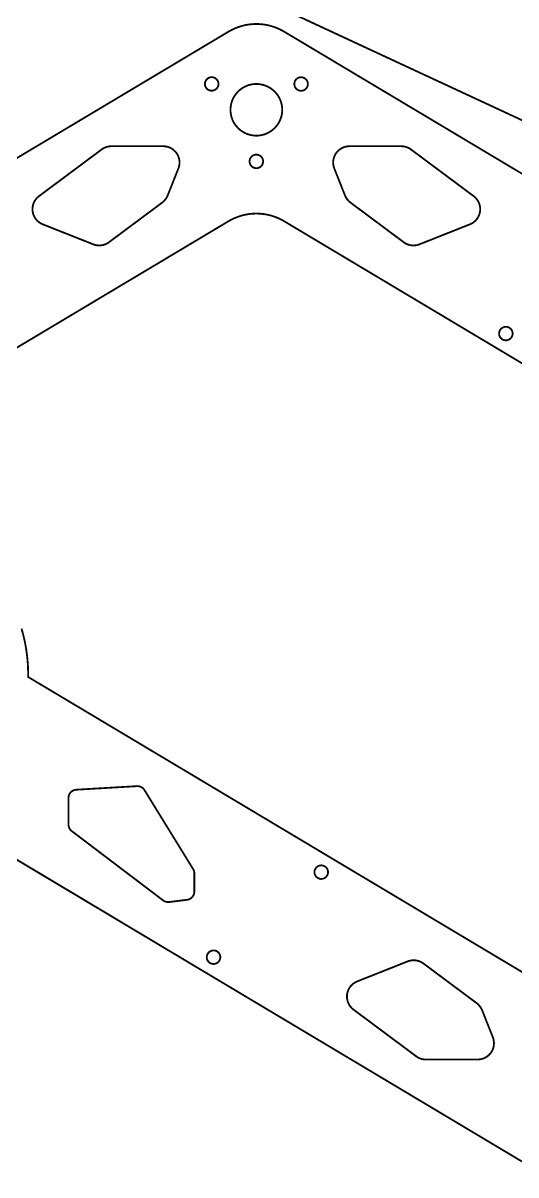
# Model space of a CAD drawing. Extents: x 0 to 529, y 0 to 485.
# Drawn here: x 155.8 to 246.6, y 1.4 to 213.8 of the extents above; entities that cross this region are included whole.
import ezdxf

# ---------------------------------------------------------------- set-up
doc = ezdxf.new("R2010")
doc.units = 0
doc.layers.get('0').update_dxf_attribs({"linetype": 'CONTINUOUS'})

msp = doc.modelspace()

# ---------------------------------------------------------------- linework, layer by layer
at = {"color": 0, "const_width": 0.3333}
for points in [[(461.261, 96.5983), (158.233, 237.479)], [(83.3981, 146.3), (193.661, 212.186), (193.661, 212.186), (193.806, 212.274), (194.251, 212.514), (194.862, 212.799), (195.489, 213.042), (196.129, 213.242), (196.782, 213.399), (197.444, 213.511), (198.114, 213.579), (198.621, 213.603), (198.79, 213.603), (198.958, 213.603), (199.465, 213.579), (200.135, 213.511), (200.797, 213.399), (201.45, 213.242), (202.092, 213.042), (202.718, 212.799), (203.328, 212.514), (203.775, 212.274), (203.919, 212.186), (314.182, 146.3)], [(298.793, 120.548), (203.919, 177.239), (203.775, 177.325), (203.328, 177.565), (202.718, 177.851), (202.092, 178.093), (201.45, 178.294), (200.797, 178.451), (200.135, 178.564), (199.465, 178.632), (198.958, 178.654), (198.79, 178.654), (198.621, 178.654), (198.114, 178.632), (197.444, 178.564), (196.782, 178.451), (196.129, 178.294), (195.489, 178.093), (194.862, 177.851), (194.251, 177.565), (193.806, 177.325), (193.661, 177.239), (98.7864, 120.548)], [(155.519, 102.137), (155.739, 101.353), (155.938, 100.563), (156.114, 99.7661), (156.268, 98.964), (156.401, 98.1565), (156.513, 97.3444), (156.603, 96.5278), (156.669, 95.7072), (156.714, 94.8831), (156.736, 94.0558), (156.737, 93.4332), (156.735, 93.2257), (251.608, 36.5347)], [(251.608, 1.5869), (141.346, 67.4729)]]:
    msp.add_lwpolyline(points, dxfattribs=at)
at = {"color": 0}
for points in [[(461.261, 96.5985), (158.233, 237.479)], [(83.3981, 146.3), (193.661, 212.186), (193.661, 212.186), (193.806, 212.274), (194.251, 212.514), (194.862, 212.799), (195.489, 213.042), (196.129, 213.242), (196.782, 213.399), (197.444, 213.511), (198.114, 213.579), (198.621, 213.603), (198.79, 213.603), (198.958, 213.603), (199.465, 213.579), (200.135, 213.511), (200.797, 213.399), (201.45, 213.242), (202.092, 213.042), (202.718, 212.799), (203.328, 212.514), (203.775, 212.274), (203.919, 212.186), (314.182, 146.3)], [(298.793, 120.548), (203.919, 177.239), (203.775, 177.325), (203.328, 177.565), (202.718, 177.851), (202.092, 178.093), (201.45, 178.294), (200.797, 178.451), (200.135, 178.564), (199.465, 178.632), (198.958, 178.654), (198.79, 178.654), (198.621, 178.654), (198.114, 178.632), (197.444, 178.564), (196.782, 178.451), (196.129, 178.294), (195.489, 178.093), (194.862, 177.851), (194.251, 177.565), (193.806, 177.325), (193.661, 177.239), (98.7864, 120.548)], [(155.739, 101.353), (155.938, 100.563), (156.114, 99.7661), (156.268, 98.964), (156.401, 98.1565), (156.513, 97.3444), (156.603, 96.5278), (156.669, 95.7072), (156.714, 94.8831), (156.736, 94.0558), (156.737, 93.4332), (156.735, 93.2257), (251.608, 36.5347)], [(251.608, 1.5869), (141.346, 67.4729)]]:
    msp.add_lwpolyline(points, dxfattribs=at)
at = {"color": 0, "const_width": 0.3333}
for points in [[(190.563, 201.297), (190.499, 201.297), (190.31, 201.322), (190.075, 201.394), (189.864, 201.51), (189.678, 201.663), (189.525, 201.847), (189.411, 202.06), (189.337, 202.294), (189.313, 202.483), (189.313, 202.547), (189.313, 202.61), (189.337, 202.799), (189.411, 203.033), (189.525, 203.246), (189.678, 203.431), (189.864, 203.583), (190.075, 203.699), (190.31, 203.771), (190.499, 203.797), (190.563, 203.797), (190.625, 203.797), (190.814, 203.771), (191.049, 203.699), (191.261, 203.583), (191.446, 203.431), (191.599, 203.246), (191.714, 203.033), (191.786, 202.799), (191.813, 202.61), (191.813, 202.547), (191.813, 202.483), (191.786, 202.294), (191.714, 202.06), (191.599, 201.847), (191.446, 201.663), (191.261, 201.51), (191.049, 201.394), (190.814, 201.322), (190.625, 201.297), (190.563, 201.297)], [(207.039, 201.285), (206.976, 201.285), (206.786, 201.31), (206.553, 201.383), (206.34, 201.499), (206.154, 201.651), (206.003, 201.836), (205.888, 202.049), (205.814, 202.283), (205.789, 202.472), (205.789, 202.535), (205.789, 202.597), (205.814, 202.786), (205.888, 203.021), (206.003, 203.233), (206.154, 203.418), (206.34, 203.571), (206.553, 203.686), (206.786, 203.76), (206.976, 203.785), (207.039, 203.785), (207.101, 203.785), (207.29, 203.76), (207.525, 203.686), (207.737, 203.571), (207.922, 203.418), (208.075, 203.233), (208.19, 203.021), (208.264, 202.786), (208.289, 202.597), (208.289, 202.535), (208.289, 202.472), (208.264, 202.283), (208.19, 202.049), (208.075, 201.836), (207.922, 201.651), (207.737, 201.499), (207.525, 201.383), (207.29, 201.31), (207.101, 201.285), (207.039, 201.285)], [(198.79, 193.013), (198.668, 193.013), (198.303, 193.038), (197.829, 193.11), (197.374, 193.226), (196.935, 193.388), (196.518, 193.587), (196.126, 193.826), (195.758, 194.1), (195.421, 194.408), (195.112, 194.747), (194.839, 195.114), (194.6, 195.506), (194.4, 195.922), (194.239, 196.361), (194.122, 196.817), (194.05, 197.29), (194.025, 197.656), (194.025, 197.778), (194.025, 197.9), (194.05, 198.265), (194.122, 198.737), (194.239, 199.194), (194.4, 199.632), (194.6, 200.049), (194.839, 200.442), (195.112, 200.808), (195.421, 201.147), (195.758, 201.454), (196.126, 201.729), (196.518, 201.968), (196.935, 202.168), (197.374, 202.328), (197.829, 202.446), (198.303, 202.518), (198.668, 202.543), (198.79, 202.543), (198.911, 202.543), (199.276, 202.518), (199.75, 202.446), (200.207, 202.328), (200.644, 202.168), (201.061, 201.968), (201.454, 201.729), (201.821, 201.454), (202.16, 201.147), (202.467, 200.808), (202.742, 200.442), (202.979, 200.049), (203.181, 199.632), (203.34, 199.194), (203.458, 198.737), (203.531, 198.265), (203.556, 197.9), (203.556, 197.778), (203.556, 197.656), (203.531, 197.29), (203.458, 196.817), (203.34, 196.361), (203.181, 195.922), (202.979, 195.506), (202.742, 195.114), (202.467, 194.747), (202.16, 194.408), (201.821, 194.1), (201.454, 193.826), (201.061, 193.587), (200.644, 193.388), (200.207, 193.226), (199.75, 193.11), (199.276, 193.038), (198.911, 193.013), (198.79, 193.013)], [(184.421, 186.958), (184.456, 187.044), (184.536, 187.31), (184.607, 187.669), (184.633, 188.031), (184.615, 188.393), (184.554, 188.749), (184.45, 189.097), (184.303, 189.432), (184.167, 189.674), (184.115, 189.75), (184.063, 189.826), (183.889, 190.043), (183.632, 190.303), (183.346, 190.528), (183.038, 190.717), (182.708, 190.867), (182.361, 190.975), (182.001, 191.043), (181.725, 191.065), (181.633, 191.065), (172.081, 191.065), (172.019, 191.065), (171.839, 191.056), (171.6, 191.026), (171.365, 190.979), (171.136, 190.913), (170.913, 190.828), (170.694, 190.726), (170.486, 190.607), (170.336, 190.507), (170.288, 190.471), (158.744, 181.865), (158.664, 181.806), (158.438, 181.603), (158.172, 181.306), (157.95, 180.979), (157.774, 180.628), (157.644, 180.256), (157.565, 179.868), (157.538, 179.471), (157.55, 179.168), (157.564, 179.068), (157.576, 178.968), (157.643, 178.672), (157.774, 178.294), (157.951, 177.942), (158.172, 177.617), (158.433, 177.322), (158.733, 177.064), (159.067, 176.846), (159.337, 176.71), (159.432, 176.672), (168.731, 172.982), (168.819, 172.946), (169.099, 172.862), (169.474, 172.793), (169.853, 172.771), (170.229, 172.796), (170.6, 172.869), (170.961, 172.989), (171.306, 173.154), (171.553, 173.307), (171.629, 173.365), (181.453, 180.688), (181.536, 180.75), (181.768, 180.958), (182.04, 181.268), (182.269, 181.612), (182.41, 181.89), (182.449, 181.986), (184.421, 186.958)], [(225.95, 173.365), (226.028, 173.307), (226.275, 173.154), (226.619, 172.989), (226.979, 172.869), (227.35, 172.796), (227.726, 172.771), (228.106, 172.793), (228.482, 172.862), (228.76, 172.946), (228.85, 172.982), (238.149, 176.672), (238.242, 176.71), (238.513, 176.846), (238.847, 177.064), (239.146, 177.322), (239.408, 177.617), (239.629, 177.942), (239.807, 178.294), (239.936, 178.672), (240.003, 178.968), (240.017, 179.068), (240.029, 179.168), (240.042, 179.471), (240.014, 179.868), (239.935, 180.256), (239.806, 180.628), (239.629, 180.979), (239.407, 181.306), (239.142, 181.603), (238.915, 181.806), (238.835, 181.865), (227.293, 190.471), (227.244, 190.507), (227.093, 190.607), (226.885, 190.726), (226.668, 190.828), (226.444, 190.913), (226.214, 190.979), (225.979, 191.026), (225.74, 191.056), (225.56, 191.065), (225.5, 191.065), (215.947, 191.065), (215.854, 191.065), (215.578, 191.043), (215.218, 190.975), (214.872, 190.867), (214.543, 190.717), (214.233, 190.528), (213.949, 190.303), (213.692, 190.043), (213.517, 189.826), (213.465, 189.75), (213.413, 189.674), (213.276, 189.432), (213.131, 189.097), (213.026, 188.749), (212.965, 188.393), (212.947, 188.031), (212.974, 187.669), (213.043, 187.31), (213.125, 187.044), (213.158, 186.958), (215.132, 181.986), (215.169, 181.89), (215.311, 181.612), (215.539, 181.268), (215.813, 180.958), (216.044, 180.75), (216.126, 180.688), (225.95, 173.365)], [(198.79, 187.018), (198.726, 187.018), (198.538, 187.043), (198.303, 187.115), (198.092, 187.231), (197.906, 187.383), (197.753, 187.568), (197.638, 187.781), (197.565, 188.015), (197.54, 188.204), (197.54, 188.268), (197.54, 188.331), (197.565, 188.519), (197.638, 188.754), (197.753, 188.967), (197.906, 189.151), (198.092, 189.304), (198.303, 189.419), (198.538, 189.492), (198.726, 189.518), (198.79, 189.518), (198.853, 189.518), (199.042, 189.492), (199.276, 189.419), (199.489, 189.304), (199.674, 189.151), (199.826, 188.967), (199.942, 188.754), (200.014, 188.519), (200.04, 188.331), (200.04, 188.268), (200.04, 188.204), (200.014, 188.015), (199.942, 187.781), (199.826, 187.568), (199.674, 187.383), (199.489, 187.231), (199.276, 187.115), (199.042, 187.043), (198.853, 187.018), (198.79, 187.018)], [(244.774, 155.281), (244.71, 155.281), (244.521, 155.307), (244.287, 155.379), (244.075, 155.494), (243.889, 155.647), (243.737, 155.832), (243.622, 156.044), (243.549, 156.279), (243.524, 156.468), (243.524, 156.531), (243.524, 156.594), (243.549, 156.783), (243.622, 157.018), (243.737, 157.231), (243.889, 157.415), (244.075, 157.568), (244.287, 157.683), (244.521, 157.756), (244.71, 157.781), (244.774, 157.781), (244.836, 157.781), (245.025, 157.756), (245.26, 157.683), (245.472, 157.568), (245.657, 157.415), (245.81, 157.231), (245.925, 157.018), (245.999, 156.783), (246.024, 156.594), (246.024, 156.531), (246.024, 156.468), (245.999, 156.279), (245.925, 156.044), (245.81, 155.832), (245.657, 155.647), (245.472, 155.494), (245.26, 155.379), (245.025, 155.307), (244.836, 155.281), (244.774, 155.281)], [(187.36, 57.0276), (187.36, 57.0793), (187.344, 57.2344), (187.303, 57.4364), (187.232, 57.6306), (187.164, 57.7701), (187.136, 57.8142), (178.164, 72.3854), (178.138, 72.4289), (178.044, 72.5522), (177.906, 72.6994), (177.75, 72.8256), (177.579, 72.9293), (177.397, 73.0096), (177.204, 73.065), (177.004, 73.0943), (176.85, 73.0993), (176.799, 73.0963), (165.592, 72.4387), (165.554, 72.4367), (165.444, 72.4231), (165.303, 72.3936), (165.167, 72.3514), (165.036, 72.2969), (164.913, 72.2308), (164.796, 72.154), (164.688, 72.0669), (164.587, 71.9706), (164.497, 71.8653), (164.417, 71.7519), (164.347, 71.6313), (164.288, 71.5039), (164.242, 71.3706), (164.207, 71.2318), (164.186, 71.0886), (164.179, 70.9782), (164.179, 70.9413), (164.179, 66.01), (164.179, 65.9665), (164.189, 65.8357), (164.219, 65.6653), (164.268, 65.5006), (164.336, 65.3431), (164.421, 65.1942), (164.522, 65.0556), (164.639, 64.9286), (164.737, 64.8415), (164.772, 64.8151), (181.622, 52.0294), (181.679, 51.9857), (181.869, 51.8769), (182.139, 51.7758), (182.424, 51.7281), (182.643, 51.7269), (182.714, 51.7358), (186.044, 52.1512), (186.114, 52.1599), (186.317, 52.2111), (186.567, 52.3169), (186.79, 52.4639), (186.983, 52.6468), (187.142, 52.861), (187.26, 53.1011), (187.333, 53.3624), (187.36, 53.5704), (187.36, 53.6397), (187.36, 57.0276)], [(210.754, 58.4922), (210.818, 58.4922), (211.007, 58.4668), (211.242, 58.394), (211.453, 58.2787), (211.639, 58.1261), (211.792, 57.9411), (211.907, 57.7288), (211.979, 57.494), (212.004, 57.3051), (212.004, 57.2421), (212.004, 57.1792), (211.979, 56.9903), (211.907, 56.7557), (211.792, 56.5433), (211.639, 56.3583), (211.453, 56.2057), (211.242, 56.0904), (211.007, 56.0176), (210.818, 55.9921), (210.754, 55.9921), (210.692, 55.9921), (210.503, 56.0176), (210.268, 56.0904), (210.056, 56.2057), (209.871, 56.3583), (209.718, 56.5433), (209.603, 56.7557), (209.531, 56.9903), (209.504, 57.1792), (209.504, 57.2421), (209.504, 57.3051), (209.531, 57.494), (209.603, 57.7288), (209.718, 57.9411), (209.871, 58.1261), (210.056, 58.2787), (210.268, 58.394), (210.503, 58.4668), (210.692, 58.4922), (210.754, 58.4922)], [(190.903, 42.8154), (190.965, 42.8154), (191.154, 42.7901), (191.389, 42.7172), (191.601, 42.6019), (191.786, 42.4494), (191.939, 42.2644), (192.054, 42.0521), (192.128, 41.8175), (192.153, 41.6285), (192.153, 41.5654), (192.153, 41.5025), (192.128, 41.3136), (192.054, 41.0789), (191.939, 40.8665), (191.786, 40.6817), (191.601, 40.529), (191.389, 40.4138), (191.154, 40.341), (190.965, 40.3154), (190.903, 40.3154), (190.84, 40.3154), (190.651, 40.341), (190.417, 40.4138), (190.204, 40.529), (190.019, 40.6817), (189.867, 40.8665), (189.751, 41.0789), (189.678, 41.3136), (189.653, 41.5025), (189.653, 41.5654), (189.653, 41.6285), (189.678, 41.8175), (189.751, 42.0521), (189.867, 42.2644), (190.019, 42.4494), (190.204, 42.6019), (190.417, 42.7172), (190.651, 42.7901), (190.84, 42.8154), (190.903, 42.8154)], [(229.578, 40.4082), (229.5, 40.4658), (229.253, 40.619), (228.908, 40.7846), (228.549, 40.904), (228.178, 40.9771), (227.801, 41.0029), (227.422, 40.981), (227.046, 40.9107), (226.768, 40.8271), (226.678, 40.7914), (217.379, 37.1011), (217.286, 37.064), (217.015, 36.9272), (216.682, 36.7092), (216.382, 36.4511), (216.119, 36.1572), (215.899, 35.8317), (215.722, 35.4783), (215.592, 35.1017), (215.525, 34.8056), (215.513, 34.7057), (215.499, 34.606), (215.486, 34.3026), (215.514, 33.9051), (215.593, 33.5181), (215.722, 33.1461), (215.899, 32.7942), (216.121, 32.4672), (216.386, 32.17), (216.612, 31.9676), (216.693, 31.9074), (228.236, 23.3029), (228.283, 23.2669), (228.435, 23.1665), (228.643, 23.0471), (228.86, 22.9451), (229.083, 22.8608), (229.314, 22.7946), (229.549, 22.7468), (229.787, 22.7179), (229.968, 22.7082), (230.029, 22.7082), (239.581, 22.7082), (239.674, 22.7082), (239.95, 22.731), (240.31, 22.7979), (240.656, 22.9074), (240.985, 23.0572), (241.294, 23.2456), (241.579, 23.4706), (241.838, 23.7303), (242.011, 23.9465), (242.063, 24.0229), (242.115, 24.0993), (242.251, 24.3411), (242.399, 24.6761), (242.503, 25.024), (242.564, 25.3807), (242.581, 25.7422), (242.556, 26.1044), (242.485, 26.4633), (242.404, 26.729), (242.369, 26.8147), (240.396, 31.7868), (240.358, 31.8831), (240.217, 32.161), (239.989, 32.5053), (239.715, 32.815), (239.483, 33.0236), (239.401, 33.0854), (229.578, 40.4082)]]:
    msp.add_lwpolyline(points, close=True, dxfattribs=at)
at = {"color": 0}
for points in [[(190.563, 201.297), (190.499, 201.297), (190.31, 201.322), (190.075, 201.394), (189.864, 201.51), (189.678, 201.663), (189.525, 201.847), (189.411, 202.06), (189.337, 202.294), (189.313, 202.483), (189.313, 202.547), (189.313, 202.61), (189.337, 202.799), (189.411, 203.033), (189.525, 203.246), (189.678, 203.431), (189.864, 203.583), (190.075, 203.699), (190.31, 203.771), (190.499, 203.797), (190.563, 203.797), (190.625, 203.797), (190.814, 203.771), (191.049, 203.699), (191.261, 203.583), (191.446, 203.431), (191.599, 203.246), (191.714, 203.033), (191.786, 202.799), (191.813, 202.61), (191.813, 202.547), (191.813, 202.483), (191.786, 202.294), (191.714, 202.06), (191.599, 201.847), (191.446, 201.663), (191.261, 201.51), (191.049, 201.394), (190.814, 201.322), (190.625, 201.297), (190.563, 201.297)], [(198.79, 193.013), (198.668, 193.013), (198.303, 193.038), (197.829, 193.11), (197.374, 193.226), (196.935, 193.388), (196.518, 193.587), (196.126, 193.826), (195.758, 194.1), (195.421, 194.408), (195.112, 194.747), (194.839, 195.114), (194.6, 195.506), (194.4, 195.922), (194.239, 196.361), (194.122, 196.817), (194.05, 197.29), (194.025, 197.656), (194.025, 197.778), (194.025, 197.9), (194.05, 198.265), (194.122, 198.737), (194.239, 199.194), (194.4, 199.632), (194.6, 200.049), (194.839, 200.442), (195.112, 200.808), (195.421, 201.147), (195.758, 201.454), (196.126, 201.729), (196.518, 201.968), (196.935, 202.168), (197.374, 202.328), (197.829, 202.446), (198.303, 202.518), (198.668, 202.543), (198.79, 202.543), (198.911, 202.543), (199.276, 202.518), (199.75, 202.446), (200.207, 202.328), (200.644, 202.168), (201.061, 201.968), (201.454, 201.729), (201.821, 201.454), (202.16, 201.147), (202.467, 200.808), (202.742, 200.442), (202.979, 200.049), (203.181, 199.632), (203.34, 199.194), (203.458, 198.737), (203.531, 198.265), (203.556, 197.9), (203.556, 197.778), (203.556, 197.656), (203.531, 197.29), (203.458, 196.817), (203.34, 196.361), (203.181, 195.922), (202.979, 195.506), (202.742, 195.114), (202.467, 194.747), (202.16, 194.408), (201.821, 194.1), (201.454, 193.826), (201.061, 193.587), (200.644, 193.388), (200.207, 193.226), (199.75, 193.11), (199.276, 193.038), (198.911, 193.013), (198.79, 193.013)], [(207.039, 201.285), (206.976, 201.285), (206.786, 201.31), (206.553, 201.383), (206.34, 201.499), (206.154, 201.651), (206.003, 201.836), (205.888, 202.049), (205.814, 202.283), (205.789, 202.472), (205.789, 202.535), (205.789, 202.597), (205.814, 202.786), (205.888, 203.021), (206.003, 203.233), (206.154, 203.418), (206.34, 203.571), (206.553, 203.686), (206.786, 203.76), (206.976, 203.785), (207.039, 203.785), (207.101, 203.785), (207.29, 203.76), (207.525, 203.686), (207.737, 203.571), (207.922, 203.418), (208.075, 203.233), (208.19, 203.021), (208.264, 202.786), (208.289, 202.597), (208.289, 202.535), (208.289, 202.472), (208.264, 202.283), (208.19, 202.049), (208.075, 201.836), (207.922, 201.651), (207.737, 201.499), (207.525, 201.383), (207.29, 201.31), (207.101, 201.285), (207.039, 201.285)], [(184.421, 186.958), (184.456, 187.044), (184.536, 187.31), (184.607, 187.669), (184.633, 188.031), (184.615, 188.393), (184.554, 188.749), (184.45, 189.097), (184.303, 189.432), (184.167, 189.674), (184.115, 189.75), (184.063, 189.826), (183.889, 190.043), (183.632, 190.303), (183.346, 190.528), (183.038, 190.717), (182.708, 190.867), (182.361, 190.975), (182.001, 191.043), (181.725, 191.065), (181.633, 191.065), (172.081, 191.065), (172.019, 191.065), (171.839, 191.056), (171.6, 191.026), (171.365, 190.979), (171.136, 190.913), (170.913, 190.828), (170.694, 190.726), (170.486, 190.607), (170.336, 190.507), (170.288, 190.471), (158.744, 181.865), (158.664, 181.806), (158.438, 181.603), (158.172, 181.306), (157.95, 180.979), (157.774, 180.628), (157.644, 180.256), (157.565, 179.868), (157.538, 179.471), (157.55, 179.168), (157.564, 179.068), (157.576, 178.968), (157.643, 178.672), (157.774, 178.294), (157.951, 177.942), (158.172, 177.617), (158.433, 177.322), (158.733, 177.064), (159.067, 176.846), (159.337, 176.71), (159.432, 176.672), (168.731, 172.982), (168.819, 172.946), (169.099, 172.862), (169.474, 172.793), (169.853, 172.771), (170.229, 172.796), (170.6, 172.869), (170.961, 172.989), (171.306, 173.154), (171.553, 173.307), (171.629, 173.365), (181.453, 180.688), (181.536, 180.75), (181.768, 180.958), (182.04, 181.268), (182.269, 181.612), (182.41, 181.89), (182.449, 181.986), (184.421, 186.958)], [(198.79, 187.018), (198.726, 187.018), (198.538, 187.043), (198.303, 187.115), (198.092, 187.231), (197.906, 187.383), (197.753, 187.568), (197.638, 187.781), (197.565, 188.015), (197.54, 188.204), (197.54, 188.268), (197.54, 188.331), (197.565, 188.519), (197.638, 188.754), (197.753, 188.967), (197.906, 189.151), (198.092, 189.304), (198.303, 189.419), (198.538, 189.492), (198.726, 189.518), (198.79, 189.518), (198.853, 189.518), (199.042, 189.492), (199.276, 189.419), (199.489, 189.304), (199.674, 189.151), (199.826, 188.967), (199.942, 188.754), (200.014, 188.519), (200.04, 188.331), (200.04, 188.268), (200.04, 188.204), (200.014, 188.015), (199.942, 187.781), (199.826, 187.568), (199.674, 187.383), (199.489, 187.231), (199.276, 187.115), (199.042, 187.043), (198.853, 187.018), (198.79, 187.018)], [(225.95, 173.365), (226.028, 173.307), (226.275, 173.154), (226.619, 172.989), (226.979, 172.869), (227.35, 172.796), (227.726, 172.771), (228.106, 172.793), (228.482, 172.862), (228.76, 172.946), (228.85, 172.982), (238.149, 176.672), (238.242, 176.71), (238.513, 176.846), (238.847, 177.064), (239.146, 177.322), (239.408, 177.617), (239.629, 177.942), (239.807, 178.294), (239.936, 178.672), (240.003, 178.968), (240.017, 179.068), (240.029, 179.168), (240.042, 179.471), (240.014, 179.868), (239.935, 180.256), (239.806, 180.628), (239.629, 180.979), (239.407, 181.306), (239.142, 181.603), (238.915, 181.806), (238.835, 181.865), (227.293, 190.471), (227.244, 190.507), (227.093, 190.607), (226.885, 190.726), (226.668, 190.828), (226.444, 190.913), (226.214, 190.979), (225.979, 191.026), (225.74, 191.056), (225.56, 191.065), (225.5, 191.065), (215.947, 191.065), (215.854, 191.065), (215.578, 191.043), (215.218, 190.975), (214.872, 190.867), (214.543, 190.717), (214.233, 190.528), (213.949, 190.303), (213.692, 190.043), (213.517, 189.826), (213.465, 189.75), (213.413, 189.674), (213.276, 189.432), (213.131, 189.097), (213.026, 188.749), (212.965, 188.393), (212.947, 188.031), (212.974, 187.669), (213.043, 187.31), (213.125, 187.044), (213.158, 186.958), (215.132, 181.986), (215.169, 181.89), (215.311, 181.612), (215.539, 181.268), (215.813, 180.958), (216.044, 180.75), (216.126, 180.688), (225.95, 173.365)], [(244.774, 155.281), (244.71, 155.281), (244.521, 155.307), (244.287, 155.379), (244.075, 155.494), (243.889, 155.647), (243.737, 155.832), (243.622, 156.044), (243.549, 156.279), (243.524, 156.468), (243.524, 156.531), (243.524, 156.594), (243.549, 156.783), (243.622, 157.018), (243.737, 157.231), (243.889, 157.415), (244.075, 157.568), (244.287, 157.683), (244.521, 157.756), (244.71, 157.781), (244.774, 157.781), (244.836, 157.781), (245.025, 157.756), (245.26, 157.683), (245.472, 157.568), (245.657, 157.415), (245.81, 157.231), (245.925, 157.018), (245.999, 156.783), (246.024, 156.594), (246.024, 156.531), (246.024, 156.468), (245.999, 156.279), (245.925, 156.044), (245.81, 155.832), (245.657, 155.647), (245.472, 155.494), (245.26, 155.379), (245.025, 155.307), (244.836, 155.281), (244.774, 155.281)], [(187.36, 57.0276), (187.36, 57.0793), (187.344, 57.2344), (187.303, 57.4364), (187.232, 57.6306), (187.164, 57.7701), (187.136, 57.8142), (178.164, 72.3854), (178.138, 72.4289), (178.044, 72.5522), (177.906, 72.6994), (177.75, 72.8256), (177.579, 72.9293), (177.397, 73.0096), (177.204, 73.065), (177.004, 73.0943), (176.85, 73.0993), (176.799, 73.0963), (165.592, 72.4387), (165.554, 72.4367), (165.444, 72.4231), (165.303, 72.3936), (165.167, 72.3514), (165.036, 72.2969), (164.913, 72.2308), (164.796, 72.154), (164.688, 72.0669), (164.587, 71.9706), (164.497, 71.8653), (164.417, 71.7519), (164.347, 71.6313), (164.288, 71.5039), (164.242, 71.3706), (164.207, 71.2318), (164.186, 71.0886), (164.179, 70.9782), (164.179, 70.9413), (164.179, 66.01), (164.179, 65.9665), (164.189, 65.8357), (164.219, 65.6653), (164.268, 65.5006), (164.336, 65.3431), (164.421, 65.1942), (164.522, 65.0556), (164.639, 64.9286), (164.737, 64.8415), (164.772, 64.8151), (181.622, 52.0294), (181.679, 51.9857), (181.869, 51.8769), (182.139, 51.7758), (182.424, 51.7281), (182.643, 51.7269), (182.714, 51.7358), (186.044, 52.1512), (186.114, 52.1599), (186.317, 52.2111), (186.567, 52.3169), (186.79, 52.4639), (186.983, 52.6468), (187.142, 52.861), (187.26, 53.1011), (187.333, 53.3624), (187.36, 53.5704), (187.36, 53.6397), (187.36, 57.0276)], [(210.754, 58.4922), (210.818, 58.4922), (211.007, 58.4668), (211.242, 58.394), (211.453, 58.2787), (211.639, 58.1261), (211.792, 57.9411), (211.907, 57.7288), (211.979, 57.494), (212.004, 57.3051), (212.004, 57.2421), (212.004, 57.1792), (211.979, 56.9903), (211.907, 56.7557), (211.792, 56.5433), (211.639, 56.3583), (211.453, 56.2057), (211.242, 56.0904), (211.007, 56.0176), (210.818, 55.9921), (210.754, 55.9921), (210.692, 55.9921), (210.503, 56.0176), (210.268, 56.0904), (210.056, 56.2057), (209.871, 56.3583), (209.718, 56.5433), (209.603, 56.7557), (209.531, 56.9903), (209.504, 57.1792), (209.504, 57.2421), (209.504, 57.3051), (209.531, 57.494), (209.603, 57.7288), (209.718, 57.9411), (209.871, 58.1261), (210.056, 58.2787), (210.268, 58.394), (210.503, 58.4668), (210.692, 58.4922), (210.754, 58.4922)], [(190.903, 42.8154), (190.965, 42.8154), (191.154, 42.7901), (191.389, 42.7172), (191.601, 42.6019), (191.786, 42.4494), (191.939, 42.2644), (192.054, 42.0521), (192.128, 41.8175), (192.153, 41.6285), (192.153, 41.5654), (192.153, 41.5025), (192.128, 41.3136), (192.054, 41.0789), (191.939, 40.8665), (191.786, 40.6817), (191.601, 40.529), (191.389, 40.4138), (191.154, 40.341), (190.965, 40.3154), (190.903, 40.3154), (190.84, 40.3154), (190.651, 40.341), (190.417, 40.4138), (190.204, 40.529), (190.019, 40.6817), (189.867, 40.8665), (189.751, 41.0789), (189.678, 41.3136), (189.653, 41.5025), (189.653, 41.5654), (189.653, 41.6285), (189.678, 41.8175), (189.751, 42.0521), (189.867, 42.2644), (190.019, 42.4494), (190.204, 42.6019), (190.417, 42.7172), (190.651, 42.7901), (190.84, 42.8154), (190.903, 42.8154)], [(229.578, 40.4082), (229.5, 40.4658), (229.253, 40.619), (228.908, 40.7846), (228.549, 40.904), (228.178, 40.9771), (227.801, 41.0029), (227.422, 40.981), (227.046, 40.9107), (226.768, 40.8271), (226.678, 40.7914), (217.379, 37.1011), (217.286, 37.064), (217.015, 36.9272), (216.682, 36.7092), (216.382, 36.4511), (216.119, 36.1572), (215.899, 35.8317), (215.722, 35.4783), (215.592, 35.1017), (215.525, 34.8056), (215.513, 34.7057), (215.499, 34.606), (215.486, 34.3026), (215.514, 33.9051), (215.593, 33.5181), (215.722, 33.1461), (215.899, 32.7942), (216.121, 32.4672), (216.386, 32.17), (216.612, 31.9676), (216.693, 31.9074), (228.236, 23.3029), (228.283, 23.2669), (228.435, 23.1665), (228.643, 23.0471), (228.86, 22.9451), (229.083, 22.8608), (229.314, 22.7946), (229.549, 22.7468), (229.787, 22.7179), (229.968, 22.7082), (230.029, 22.7082), (239.581, 22.7082), (239.674, 22.7082), (239.95, 22.731), (240.31, 22.7979), (240.656, 22.9074), (240.985, 23.0572), (241.294, 23.2456), (241.579, 23.4706), (241.838, 23.7303), (242.011, 23.9465), (242.063, 24.0229), (242.115, 24.0993), (242.251, 24.3411), (242.399, 24.6761), (242.503, 25.024), (242.564, 25.3807), (242.581, 25.7422), (242.556, 26.1044), (242.485, 26.4633), (242.404, 26.729), (242.369, 26.8147), (240.396, 31.7868), (240.358, 31.8831), (240.217, 32.161), (239.989, 32.5053), (239.715, 32.815), (239.483, 33.0236), (239.401, 33.0854), (229.578, 40.4082)]]:
    msp.add_lwpolyline(points, close=True, dxfattribs=at)

doc.saveas('drawing.dxf')
